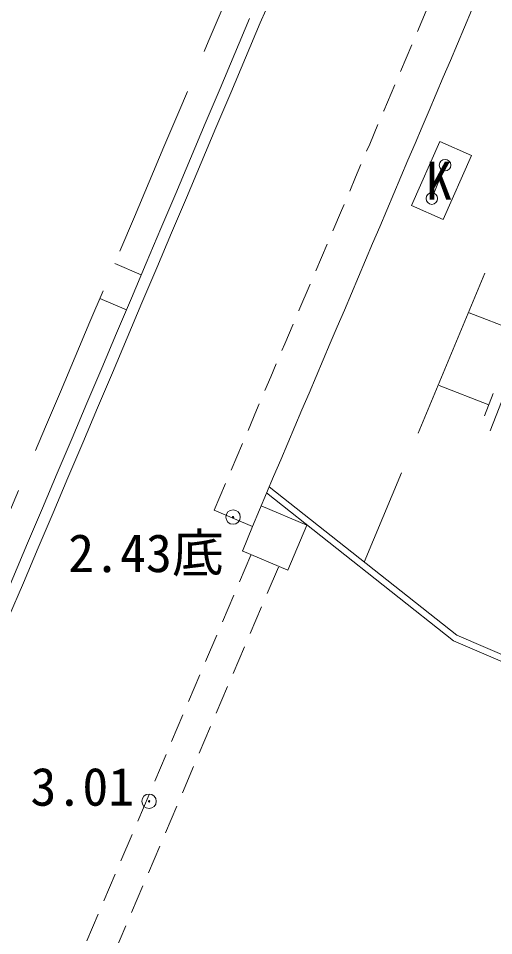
# Model space of a CAD drawing. Units: millimetres, scale not verified. Extents: x -75890393 to -75489893, y -146986278 to -146709278.
# Drawn here: x -75843258 to -75835038, y -146953278 to -146937397 of the extents above; entities that cross this region are included whole.
import ezdxf
from ezdxf.enums import TextEntityAlignment as Align

# ---------------------------------------------------------------- set-up
doc = ezdxf.new("R2010")
doc.units = ezdxf.units.MM
doc.header["$LTSCALE"] = 500
doc.header["$PDMODE"] = 32
doc.header["$PDSIZE"] = 250
doc.linetypes.add('DASHED', pattern=[7.5, 6, -1.5])
doc.linetypes.add('USER7', pattern=[1.5, 1, -0.5])
doc.layers.add('S-SUV', color=171, linetype='Continuous', lineweight=13)
doc.layers.add('S-SUV-SRVR', color=4, linetype='Continuous', lineweight=13)
doc.styles.add('ＭＳ ゴシック', font='')
doc.styles.get('ＭＳ ゴシック').set_extended_font_data('MS Gothic')

msp = doc.modelspace()

# ---------------------------------------------------------------- linework, layer by layer
at = {"layer": 'S-SUV', "color": 7, "linetype": 'DASHED'}
msp.add_line((-75832307.7, -146934883), (-75837275.4, -146946812), dxfattribs=at)
at = {"layer": 'S-SUV', "color": 7}
for p, q in [((-75835968.1, -146939528.4), (-75836458.6, -146940639.1)), ((-75835968.1, -146939528.4), (-75835420, -146939770.5)), ((-75835420, -146939770.5), (-75835910.5, -146940881.1)), ((-75835878.7, -146939939.7), (-75836106.7, -146940517.3)), ((-75836458.6, -146940639.1), (-75835910.5, -146940881.1)), ((-75841590.4, -146941641.8), (-75841131.3, -146941835.8)), ((-75841849.1, -146942249.7), (-75841388.5, -146942444.3)), ((-75834619.9, -146942823.2), (-75835458.5, -146942495.8)), ((-75835122.1, -146944087), (-75835979.5, -146943752.2)), ((-75835100.5, -146944537.8), (-75834800.8, -146943770.1)), ((-75835197, -146944278.9), (-75835047.2, -146943895.1)), ((-75835677, -146948078.9), (-75838919.5, -146945509)), ((-75835733.8, -146948174.2), (-75838964.1, -146945614)), ((-75838266.8, -146946170.4), (-75839057.8, -146945834.4)), ((-75839210.1, -146946193.1), (-75839872.8, -146945911.6)), ((-75839210.1, -146946193.1), (-75839384.2, -146946620.3)), ((-75838598.3, -146946950.8), (-75838266.8, -146946170.4)), ((-75838598.3, -146946950.8), (-75839387.3, -146946615.7)), ((-75826609.4, -146951958.6), (-75835677, -146948078.9)), ((-75826646.7, -146952062.3), (-75835733.8, -146948174.2))]:
    msp.add_line(p, q, dxfattribs=at)
at = {"layer": 'S-SUV', "color": 7, "linetype": 'USER7'}
for p, q in [((-75839237.4, -146946693.3), (-75843211.9, -146956042.6)), ((-75838759.3, -146946896.6), (-75842733.9, -146956245.8))]:
    msp.add_line(p, q, dxfattribs=at)
at = {"layer": 'S-SUV', "color": 7}
for centre in [(-75835878.7, -146939939.7), (-75836106.7, -146940517.3)]:
    msp.add_circle(centre, 100, dxfattribs=at)
for centre, radius, start, end in [((-76121907.8, -146814840.6), 308276.4, 336.5587, 342.34795), ((-92975673.6, -139667732.8), 18618119.3, 336.98736, 337.01818), ((-81812368.6, -144418868.8), 6482363.5, 336.76556, 337.13755), ((-81812368.6, -144418868.8), 6482563.5, 336.76556, 337.13755)]:
    msp.add_arc(centre, radius, start, end, dxfattribs=at)
at = {"layer": 'S-SUV', "color": 7, "linetype": 'USER7'}
msp.add_arc((-92975674.1, -139667732.6), 18617399.9, 336.98736, 337.01818, dxfattribs=at)
at = {"layer": 'S-SUV', "color": 7, "linetype": 'DASHED'}
msp.add_arc((-81812368.6, -144418868.8), 6481863.5, 336.76556, 337.13758, dxfattribs=at)
at = {"layer": 'S-SUV-SRVR'}
for centre, radius in [((-75839544.6, -146946032.1), 12.5), ((-75839544.6, -146946032.1), 12.5), ((-75839544.6, -146946032.1), 9.38), ((-75839544.6, -146946032.1), 6.25), ((-75840997.2, -146950951.9), 12.5), ((-75840997.2, -146950951.9), 12.5), ((-75840997.2, -146950951.9), 9.38), ((-75840997.2, -146950951.9), 6.25)]:
    msp.add_circle(centre, radius, dxfattribs=at)
for p in [(-75839544.6, -146946032.1), (-75840997.2, -146950951.9)]:
    msp.add_point(p, dxfattribs=at)

# ---------------------------------------------------------------- texts
at = {"layer": 'S-SUV', "color": 7, "style": 'ＭＳ ゴシック'}
msp.add_text('K', height=659.8, dxfattribs=at).set_placement((-75835984, -146940206.3), align=Align.MIDDLE_CENTER)
at = {"layer": 'S-SUV-SRVR', "style": 'ＭＳ ゴシック'}
for s, p in [('2.43底', (-75842397.6, -146946655.3)), ('3.01', (-75843048.6, -146950699.2))]:
    msp.add_text(s, height=659.8, dxfattribs=at).set_placement(p, align=Align.MIDDLE_LEFT)

doc.saveas('drawing.dxf')
